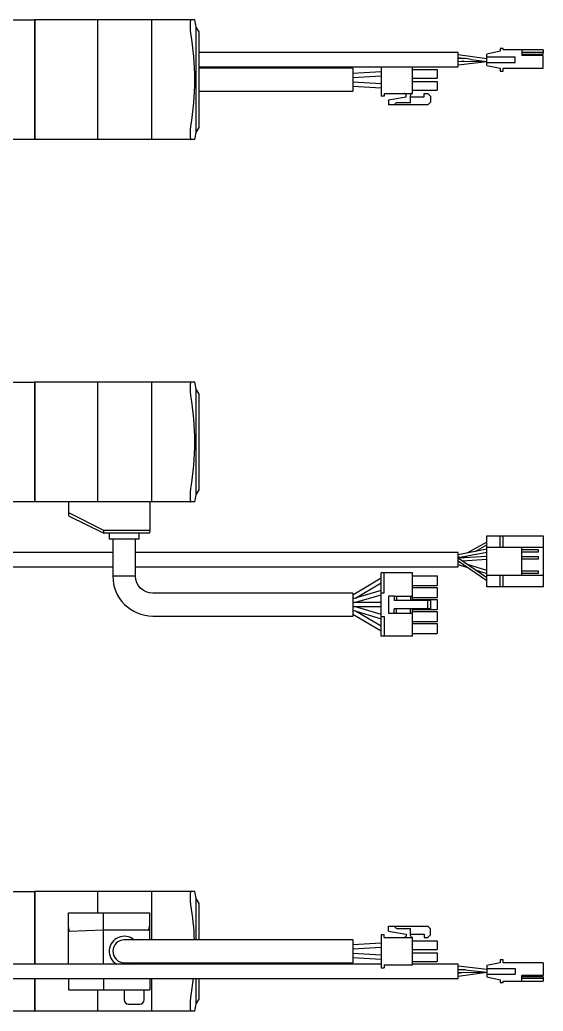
# Model space of a CAD drawing. Extents: x 0 to 758, y -8 to 357.
# Drawn here: x 183.3 to 366.5, y 10 to 357.4 of the extents above; entities that cross this region are included whole.
import ezdxf

# ---------------------------------------------------------------- set-up
doc = ezdxf.new("R2010")
doc.units = 0
doc.header["$LTSCALE"] = 0.5
doc.layers.add('MSM_CONTINUOUS', color=7, linetype='CONTINUOUS')

msp = doc.modelspace()

# ---------------------------------------------------------------- linework, layer by layer
at = {"layer": 'MSM_CONTINUOUS'}
for p, q in [((166.51, 357.44), (188.41, 357.44)), ((188.41, 357.44), (188.41, 315.44)), ((188.46, 357.39), (188.41, 357.39)), ((210.41, 357.44), (188.46, 357.44)), ((188.46, 357.44), (188.46, 315.44)), ((210.41, 357.44), (210.41, 315.44)), ((210.46, 357.39), (210.41, 357.39)), ((210.46, 357.44), (210.46, 315.44)), ((229.31, 357.44), (210.46, 357.44)), ((229.31, 357.44), (229.31, 315.44)), ((229.36, 357.39), (229.31, 357.39)), ((229.36, 357.44), (229.36, 315.44)), ((244.51, 357.44), (229.36, 357.44)), ((243.02, 353.99), (243.02, 356.96)), ((245.01, 317.96), (245.01, 354.92)), ((246.01, 353.19), (245.01, 354.92)), ((243.15, 352.69), (243.02, 353.99)), ((246.01, 319.69), (246.01, 353.19)), ((336.76, 345.94), (246.01, 345.94)), ((336.76, 340.94), (336.76, 345.94)), ((346.81, 343.81), (336.76, 345.19)), ((336.76, 344.19), (338.77, 343.91)), ((351.51, 346.44), (346.81, 345.44)), ((346.81, 341.44), (346.81, 345.44)), ((346.81, 344.44), (356.66, 344.44)), ((351.51, 347.44), (351.51, 346.44)), ((352.51, 347.44), (351.51, 347.44)), ((352.51, 346.94), (352.51, 347.44)), ((366.51, 346.94), (352.51, 346.94)), ((356.66, 342.44), (356.66, 344.44)), ((359.01, 346.94), (359.01, 344.94)), ((366.51, 345.94), (359.01, 345.94)), ((359.01, 345.44), (366.51, 345.44)), ((366.51, 344.94), (359.01, 344.94)), ((366.51, 346.94), (366.51, 345.94)), ((366.51, 345.44), (366.51, 345.94)), ((366.51, 340.44), (366.51, 344.94)), ((246.01, 340.94), (336.76, 340.94)), ((309.81, 340.94), (309.81, 330.64)), ((320.81, 331.64), (320.81, 340.94)), ((339.33, 343.91), (336.76, 343.94)), ((336.76, 342.94), (346.81, 342.81)), ((338.77, 342.91), (336.76, 342.69)), ((336.76, 341.69), (346.81, 342.81)), ((341.28, 343.57), (339.33, 343.91)), ((341.28, 343.57), (346.81, 342.81)), ((346.81, 342.44), (356.66, 342.44)), ((346.81, 341.44), (351.51, 340.44)), ((299.81, 340.44), (246.01, 340.44)), ((299.81, 340.44), (299.81, 332.44)), ((309.81, 339.24), (299.81, 338.64)), ((299.81, 337.24), (309.81, 337.84)), ((320.81, 340.04), (329.41, 340.04)), ((320.81, 337.04), (329.41, 337.04)), ((329.41, 340.04), (329.41, 337.04)), ((351.51, 340.44), (351.51, 339.44)), ((351.51, 339.44), (352.51, 339.44)), ((352.51, 340.44), (366.51, 340.44)), ((352.51, 339.44), (352.51, 340.44)), ((309.81, 335.04), (299.81, 335.64)), ((299.81, 334.24), (309.81, 333.64)), ((320.81, 335.84), (329.41, 335.84)), ((329.41, 335.84), (329.41, 332.84)), ((246.01, 332.44), (299.81, 332.44)), ((310.81, 330.64), (309.81, 330.64)), ((310.81, 331.64), (320.81, 331.64)), ((310.81, 331.64), (310.81, 330.64)), ((312.31, 329.44), (318.56, 330.44)), ((318.56, 330.44), (318.56, 330.89)), ((320.06, 328.44), (320.06, 330.89)), ((320.06, 330.44), (324.81, 330.44)), ((320.81, 332.84), (329.41, 332.84)), ((324.81, 330.44), (324.81, 331.64)), ((324.81, 331.64), (326.11, 331.64)), ((326.11, 331.64), (327.11, 330.64)), ((327.11, 330.64), (327.11, 328.64)), ((312.31, 329.44), (312.31, 327.64)), ((326.11, 327.64), (312.31, 327.64)), ((314.31, 327.64), (315.11, 328.44)), ((315.11, 328.44), (320.06, 328.44)), ((327.11, 328.64), (326.11, 327.64)), ((243.02, 318.89), (243.15, 320.19)), ((245.01, 317.96), (246.01, 319.69)), ((243.02, 315.92), (243.02, 318.89)), ((188.41, 315.44), (166.51, 315.44)), ((188.46, 315.49), (188.41, 315.49)), ((210.41, 315.44), (188.46, 315.44)), ((210.46, 315.49), (210.41, 315.49)), ((229.31, 315.44), (210.46, 315.44)), ((229.36, 315.49), (229.31, 315.49)), ((244.51, 315.44), (229.36, 315.44)), ((166.51, 230.48), (188.41, 230.48)), ((188.41, 230.48), (188.41, 188.48)), ((188.46, 230.43), (188.41, 230.43)), ((188.46, 230.48), (188.46, 188.48)), ((210.41, 230.48), (188.46, 230.48)), ((210.41, 230.48), (210.41, 188.48)), ((210.46, 230.43), (210.41, 230.43)), ((210.46, 230.48), (210.46, 188.48)), ((229.31, 230.48), (210.46, 230.48)), ((229.31, 230.48), (229.31, 188.48)), ((229.36, 230.43), (229.31, 230.43)), ((244.51, 230.48), (229.36, 230.48)), ((229.36, 230.48), (229.36, 188.48)), ((243.02, 227.03), (243.02, 230)), ((243.15, 225.73), (243.02, 227.03)), ((245.01, 191), (245.01, 227.97)), ((246.01, 226.23), (245.01, 227.97)), ((246.01, 192.73), (246.01, 226.23)), ((243.02, 191.94), (243.15, 193.24)), ((243.02, 188.96), (243.02, 191.94)), ((245.01, 191), (246.01, 192.73)), ((188.41, 188.48), (166.51, 188.48)), ((188.46, 188.53), (188.41, 188.53)), ((229.31, 188.48), (188.46, 188.48)), ((200.31, 188.48), (200.31, 183.84)), ((210.46, 188.53), (210.41, 188.53)), ((228.81, 188.48), (228.81, 177.98)), ((229.36, 188.53), (229.31, 188.53)), ((244.51, 188.48), (229.36, 188.48)), ((200.31, 184.79), (212.61, 178.57)), ((212.61, 177.48), (200.59, 183.39)), ((212.61, 178.57), (212.61, 177.48)), ((212.61, 178.57), (228.81, 178.57)), ((228.31, 177.48), (212.61, 177.48)), ((214.56, 177.48), (214.56, 175.48)), ((225.06, 175.48), (225.06, 177.48)), ((225.06, 175.48), (214.56, 175.48)), ((215.81, 175.48), (215.81, 162.48)), ((223.81, 162.48), (223.81, 175.48)), ((346.81, 174.39), (340.02, 170.6)), ((346.81, 158.69), (346.81, 176.59)), ((346.81, 176.59), (366.51, 176.59)), ((351.51, 172.64), (351.51, 176.59)), ((352.51, 172.64), (352.51, 176.59)), ((366.51, 176.59), (366.51, 158.69)), ((215.81, 170.78), (129.51, 170.78)), ((336.76, 170.78), (223.81, 170.78)), ((346.81, 171.89), (336.76, 169.98)), ((336.76, 168.98), (346.81, 170.89)), ((336.76, 165.78), (336.76, 170.78)), ((342.74, 171.12), (346.81, 173.39)), ((346.81, 172.64), (366.51, 172.64)), ((359.01, 162.64), (359.01, 172.64)), ((364.91, 171.74), (359.01, 171.74)), ((359.01, 171.04), (364.91, 171.04)), ((364.91, 171.04), (364.91, 171.74)), ((346.81, 169.39), (336.76, 168.78)), ((337.31, 169.09), (336.76, 168.78)), ((346.81, 161.89), (336.76, 168.78)), ((336.76, 167.78), (346.81, 160.89)), ((337.31, 167.41), (336.76, 167.58)), ((338.1, 167.86), (346.81, 168.39)), ((338.77, 168.9), (340.02, 169.6)), ((364.91, 169.24), (359.01, 169.24)), ((359.01, 168.54), (364.91, 168.54)), ((364.91, 168.54), (364.91, 169.24)), ((129.51, 165.78), (215.81, 165.78)), ((223.81, 165.78), (336.76, 165.78)), ((309.81, 141.38), (309.81, 163.58)), ((320.81, 163.58), (309.81, 163.58)), ((310.81, 156.58), (310.81, 163.58)), ((320.81, 153.98), (320.81, 163.58)), ((336.76, 166.58), (340.02, 165.55)), ((346.81, 164.39), (340.02, 166.55)), ((342.74, 164.68), (346.81, 163.39)), ((364.91, 164.24), (359.01, 164.24)), ((359.01, 163.54), (364.91, 163.54)), ((364.91, 163.54), (364.91, 164.24)), ((223.81, 162.48), (215.81, 162.48)), ((309.81, 161.7), (299.81, 155.8)), ((300.81, 154.76), (309.81, 160.07)), ((320.81, 162.63), (329.41, 162.63)), ((329.41, 162.63), (329.41, 159.13)), ((366.51, 162.64), (346.81, 162.64)), ((351.51, 158.69), (351.51, 162.64)), ((352.51, 158.69), (352.51, 162.64)), ((299.81, 156.48), (229.81, 156.48)), ((309.81, 157.41), (299.81, 154.46)), ((299.81, 156.48), (299.81, 148.48)), ((309.81, 156.58), (310.81, 156.58)), ((320.81, 159.13), (329.41, 159.13)), ((320.81, 158.43), (329.41, 158.43)), ((329.41, 158.43), (329.41, 154.93)), ((366.51, 158.69), (346.81, 158.69)), ((309.81, 153.18), (299.81, 153.18)), ((300.42, 153.18), (309.81, 155.95)), ((312.31, 155.48), (312.31, 149.48)), ((314.31, 155.48), (312.31, 155.48)), ((314.31, 155.48), (314.31, 153.98)), ((314.31, 155.48), (315.11, 155.48)), ((326.11, 153.98), (314.31, 153.98)), ((315.11, 155.48), (315.11, 153.98)), ((315.11, 155.48), (320.81, 155.48)), ((320.06, 155.48), (320.06, 153.98)), ((320.81, 154.93), (329.41, 154.93)), ((320.81, 154.23), (329.41, 154.23)), ((326.11, 150.98), (326.11, 153.98)), ((327.11, 153.98), (326.11, 153.98)), ((327.11, 153.98), (327.11, 150.98)), ((329.41, 154.23), (329.41, 150.73)), ((299.81, 151.78), (309.81, 151.78)), ((299.81, 150.5), (309.81, 147.55)), ((309.81, 149.01), (300.42, 151.78)), ((309.81, 144.9), (300.81, 150.21)), ((312.31, 149.48), (314.31, 149.48)), ((314.31, 149.48), (314.31, 150.98)), ((326.11, 150.98), (314.31, 150.98)), ((314.31, 149.48), (315.11, 149.48)), ((315.11, 149.48), (315.11, 150.98)), ((315.11, 149.48), (320.81, 149.48)), ((320.06, 149.48), (320.06, 150.98)), ((320.81, 141.38), (320.81, 150.98)), ((320.81, 150.73), (329.41, 150.73)), ((320.81, 150.03), (329.41, 150.03)), ((327.11, 150.98), (326.11, 150.98)), ((329.41, 150.03), (329.41, 146.53)), ((229.81, 148.48), (299.81, 148.48)), ((299.81, 149.17), (309.81, 143.27)), ((309.81, 148.38), (310.81, 148.38)), ((310.81, 148.38), (310.81, 141.38)), ((320.81, 146.53), (329.41, 146.53)), ((320.81, 145.83), (329.41, 145.83)), ((329.41, 145.83), (329.41, 142.33)), ((320.81, 141.38), (309.81, 141.38)), ((320.81, 142.33), (329.41, 142.33)), ((166.51, 52), (188.41, 52)), ((188.41, 52), (188.41, 26.5)), ((188.46, 51.95), (188.41, 51.95)), ((188.46, 52), (188.46, 26.5)), ((210.41, 52), (188.46, 52)), ((210.41, 52), (210.41, 44.5)), ((210.46, 51.95), (210.41, 51.95)), ((210.46, 52), (210.46, 44.5)), ((229.31, 52), (210.46, 52)), ((229.31, 52), (229.31, 35)), ((229.36, 51.95), (229.31, 51.95)), ((229.36, 52), (229.36, 35)), ((244.51, 52), (229.36, 52)), ((243.02, 48.55), (243.02, 51.52)), ((245.01, 35), (245.01, 49.48)), ((246.01, 47.75), (245.01, 49.48)), ((243.15, 47.25), (243.02, 48.55)), ((246.01, 35), (246.01, 47.75)), ((200.31, 44.5), (228.81, 44.5)), ((200.31, 26.5), (200.31, 44.5)), ((212.61, 26.5), (212.61, 44.5)), ((228.81, 35), (228.81, 44.5)), ((212.61, 38.35), (200.59, 37.98)), ((228.31, 38.35), (212.61, 38.35)), ((312.31, 38), (312.31, 39.8)), ((312.31, 39.8), (326.11, 39.8)), ((314.31, 39.8), (315.11, 39)), ((315.11, 39), (320.06, 39)), ((320.06, 36.55), (320.06, 39)), ((327.11, 38.8), (326.11, 39.8)), ((327.11, 36.8), (327.11, 38.8)), ((299.81, 35), (219.81, 35)), ((299.81, 35), (299.81, 27)), ((310.81, 36.8), (309.81, 36.8)), ((309.81, 36.8), (309.81, 25.2)), ((310.81, 35.8), (310.81, 36.8)), ((310.81, 35.8), (320.81, 35.8)), ((312.31, 38), (318.56, 37)), ((318.56, 37), (318.56, 36.55)), ((320.06, 37), (324.81, 37)), ((320.81, 26.2), (320.81, 35.8)), ((324.81, 37), (324.81, 35.8)), ((324.81, 35.8), (326.11, 35.8)), ((326.11, 35.8), (327.11, 36.8)), ((309.81, 33.8), (299.81, 33.2)), ((299.81, 31.8), (309.81, 32.4)), ((320.81, 34.6), (329.41, 34.6)), ((320.81, 31.6), (329.41, 31.6)), ((329.41, 34.6), (329.41, 31.6)), ((309.81, 29.6), (299.81, 30.2)), ((299.81, 28.8), (309.81, 28.2)), ((320.81, 30.4), (329.41, 30.4)), ((329.41, 30.4), (329.41, 27.4)), ((351.51, 28), (351.51, 27)), ((352.51, 28), (351.51, 28)), ((352.51, 27), (352.51, 28)), ((309.81, 26.5), (129.51, 26.5)), ((219.81, 27), (299.81, 27)), ((228.81, 26.5), (228.81, 27)), ((229.31, 27), (229.31, 26.5)), ((229.36, 27), (229.36, 26.5)), ((245.01, 26.5), (245.01, 27)), ((246.01, 26.5), (246.01, 27)), ((309.81, 25.2), (310.81, 25.2)), ((310.81, 26.2), (320.81, 26.2)), ((310.81, 26.2), (310.81, 25.2)), ((320.81, 27.4), (329.41, 27.4)), ((336.76, 26.5), (320.81, 26.5)), ((336.76, 21.5), (336.76, 26.5)), ((346.81, 24.63), (336.76, 25.75)), ((336.76, 24.75), (338.77, 24.53)), ((339.33, 24.53), (336.76, 24.5)), ((339.33, 24.53), (341.28, 24.25)), ((351.51, 27), (346.81, 26)), ((346.81, 26), (346.81, 22)), ((346.81, 25), (356.66, 25)), ((366.51, 27), (352.51, 27)), ((356.66, 25), (356.66, 23)), ((366.51, 27), (366.51, 22.5)), ((129.51, 21.5), (336.76, 21.5)), ((188.41, 21.5), (188.41, 10)), ((188.46, 21.5), (188.46, 10)), ((200.31, 21.5), (200.31, 17.5)), ((212.61, 21.5), (212.61, 17.5)), ((228.77, 21.5), (228.81, 20.35)), ((228.81, 21.5), (228.81, 17.5)), ((229.31, 21.5), (229.31, 10)), ((229.36, 21.5), (229.36, 10)), ((245.01, 12.52), (245.01, 21.5)), ((246.01, 14.25), (246.01, 21.5)), ((336.76, 23.5), (346.81, 23.63)), ((336.76, 22.25), (346.81, 23.63)), ((338.77, 23.53), (336.76, 23.25)), ((341.28, 24.25), (346.81, 23.63)), ((346.81, 23), (356.66, 23)), ((346.81, 22), (351.51, 21)), ((351.51, 21), (351.51, 20)), ((366.51, 22.5), (359.01, 22.5)), ((359.01, 20.5), (359.01, 22.5)), ((366.51, 22), (359.01, 22)), ((366.51, 21.5), (359.01, 21.5)), ((366.51, 22), (366.51, 21.5)), ((366.51, 21.5), (366.51, 20.5)), ((200.31, 17.5), (228.81, 17.5)), ((210.41, 17.5), (210.41, 10)), ((210.46, 17.5), (210.46, 10)), ((219.81, 17.5), (219.81, 14)), ((226.81, 14), (226.81, 17.5)), ((351.51, 20), (352.51, 20)), ((352.51, 20.5), (366.51, 20.5)), ((352.51, 20), (352.51, 20.5)), ((243.02, 13.45), (243.15, 14.75)), ((245.01, 12.52), (246.01, 14.25)), ((221.31, 12.5), (225.31, 12.5)), ((243.02, 10.48), (243.02, 13.45)), ((188.41, 10), (166.51, 10)), ((188.46, 10.05), (188.41, 10.05)), ((210.41, 10), (188.46, 10)), ((210.46, 10.05), (210.41, 10.05)), ((229.31, 10), (210.46, 10)), ((229.36, 10.05), (229.31, 10.05)), ((244.51, 10), (229.36, 10))]:
    msp.add_line(p, q, dxfattribs=at)
for centre, radius, start, end in [((244.35, 357.01), 1.33, 165.8342, 182.3286), ((243.18, 357.33), 0.116, 105.2643, 173.8167), ((146.74, 336.44), 100, 10.6514, 12.1224), ((146.74, 336.44), 97.77, 350.4338, 9.5662), ((317.81, 330.89), 0.75, 0, 90), ((146.74, 336.44), 100, 347.8776, 349.3486), ((244.21, 315.86), 1.19, 176.9214, 196.7429), ((243.17, 315.54), 0.104, 195.0138, 256.5114), ((244.35, 230.06), 1.33, 165.8342, 182.3286), ((243.18, 230.37), 0.116, 105.2643, 173.8167), ((146.74, 209.48), 100, 10.6514, 12.1224), ((146.74, 209.48), 97.77, 350.4338, 9.5662), ((244.21, 188.9), 1.19, 176.9214, 196.7429), ((243.17, 188.59), 0.104, 195.0138, 256.5114), ((146.74, 209.48), 100, 347.8776, 349.3486), ((200.81, 183.84), 0.5, 180.0271, 243.7929), ((228.31, 177.98), 0.5, 270.1474, 0.0001), ((229.81, 162.48), 14, 180, 270), ((244.35, 51.57), 1.33, 165.8342, 182.3286), ((243.18, 51.89), 0.116, 105.2643, 173.8167), ((146.74, 31), 100, 10.6514, 12.1224), ((146.74, 31), 97.77, 2.3448, 9.5662), ((206.95, 39.7), 6.65, 183.0457, 194.2735), ((228.22, 38.58), 0.248, 293.1064, 347.3738), ((218.87, 41.22), 9.96, 344.2975, 356.6963), ((200.6, 38.07), 0.0906, 186.0823, 265.8309), ((219.81, 31), 5.25, 49.6324, 238.9973), ((219.81, 31), 4, 90, 270), ((219.81, 31), 5.25, 301.0027, 310.3676), ((146.74, 31), 97.77, 357.362, 357.6552), ((146.74, 31), 97.77, 350.4338, 354.424), ((221.31, 14), 1.5, 180, 270), ((225.31, 14), 1.5, 270, 0), ((244.21, 10.42), 1.19, 176.9214, 196.7429), ((146.74, 31), 100, 347.8776, 349.3486), ((243.17, 10.1), 0.104, 195.0138, 256.5114)]:
    msp.add_arc(centre, radius, start, end, dxfattribs=at)
at = {"layer": 'MSM_CONTINUOUS', "extrusion": (0, 0, -1)}
for centre, radius, start, end in [((-320.81, 330.89), 0.75, 0, 90), ((-229.81, 162.48), 6, 270, 0), ((-317.81, 36.55), 0.75, 180, 270), ((-320.81, 36.55), 0.75, 270, 0)]:
    msp.add_arc(centre, radius, start, end, dxfattribs=at)

doc.saveas('drawing.dxf')
